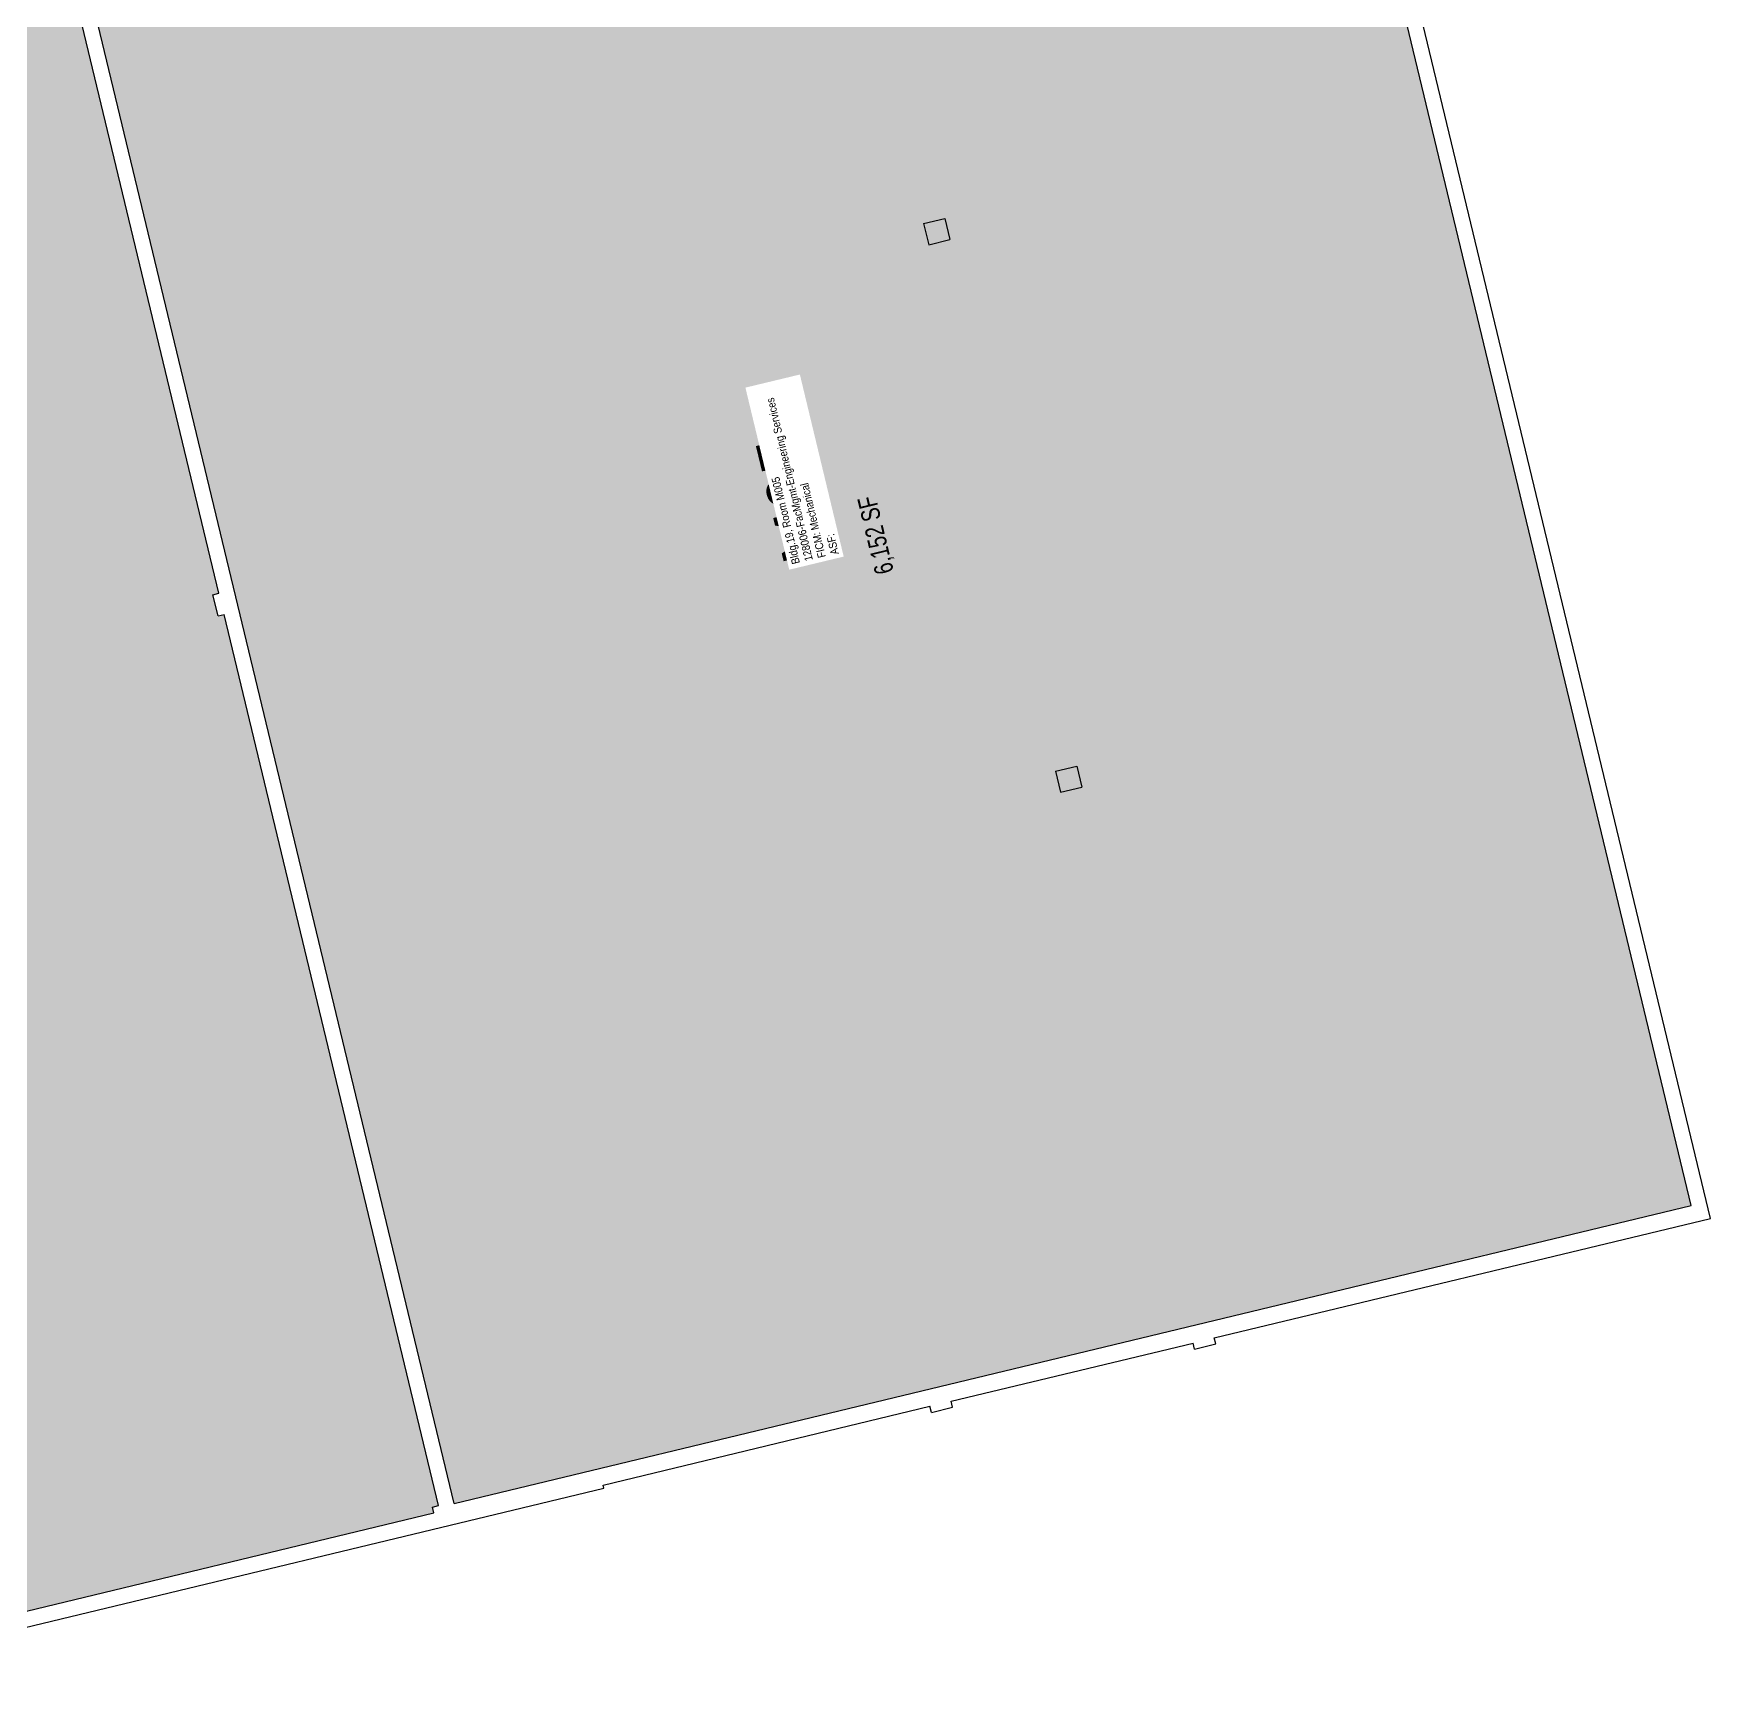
# Model space of a CAD drawing. Header units: inches. Extents: x 69214422 to 69219374, y 27667901 to 27671446.
# Drawn here: x 69218296 to 69219374, y 27669202 to 27670269 of the extents above; entities that cross this region are included whole.
import ezdxf
from ezdxf.enums import TextEntityAlignment as Align

# ---------------------------------------------------------------- set-up
doc = ezdxf.new("R2010")
doc.units = ezdxf.units.IN
doc.header["$LTSCALE"] = 100
doc.header["$MEASUREMENT"] = 0
for name, color, linetype in [('A-COLS', 5, 'CONTINUOUS'), ('A-IDEN-RNUM', 7, 'CONTINUOUS'), ('A-IDEN-SNUM', 4, 'CONTINUOUS'), ('A-IDEN-VNUM', 4, 'CONTINUOUS'), ('A-WALL', 5, 'CONTINUOUS'), ('AREA-TEXT', 3, 'CONTINUOUS'), ('Rooms-Category-Color', 7, 'CONTINUOUS'), ('Rooms-College-Color', 7, 'CONTINUOUS'), ('Rooms-Department-Color', 7, 'CONTINUOUS'), ('Rooms-Division-Color', 7, 'CONTINUOUS'), ('Rooms-Information', 7, 'CONTINUOUS')]:
    doc.layers.add(name, color=color, linetype=linetype)
doc.styles.add('CP_AREA', font='arial.ttf', dxfattribs={"height": 15})
doc.styles.add('CP_ROOMSNUMBER', font='arial.ttf', dxfattribs={"height": 1})
doc.styles.add('CP_ROOMVNUMBER', font='arial.ttf', dxfattribs={"width": 0.85, "height": 0.075})

msp = doc.modelspace()

# ---------------------------------------------------------------- hatches: boundary and pattern name
at = {"layer": 'Rooms-Category-Color', "true_color": 0xadadad}
for points in [[(69218324, 27670330.6), (69218312.8, 27670377.3), (69218396.4, 27670397.4), (69218397.8, 27670391.6), (69218407.5, 27670393.9), (69218406.1, 27670399.7), (69218616.1, 27670450.3), (69218629.7, 27670453.6), (69218785.3, 27670491), (69218798.9, 27670494.3), (69219108.1, 27670568.7), (69219145.4, 27670413.6), (69219205.2, 27670165.2), (69219290, 27669813), (69219361.5, 27669515.8), (69218883.2, 27669400.6), (69218869.6, 27669397.4), (69218659.6, 27669346.8), (69218566.3, 27669324.3), (69218448.8, 27669812.4), (69218428.4, 27669897), (69218424.4, 27669913.5), (69218354.1, 27670205.6), (69218352.5, 27670212.3), (69218335.3, 27670283.9), (69218333.9, 27670289.8), (69218332.5, 27670295.6)], [(69217874.3, 27670271.7), (69217892.8, 27670276.2), (69217894.7, 27670276.6), (69217955, 27670291.1), (69218063.9, 27670317.4), (69218069.7, 27670318.8), (69218179.6, 27670345.2), (69218185.4, 27670346.6), (69218299.2, 27670374), (69218303.1, 27670374.9), (69218415.2, 27669909.2), (69218411.3, 27669908.3), (69218414.6, 27669894.7), (69218418.5, 27669895.6), (69218556.3, 27669323), (69218552.4, 27669322), (69218553.3, 27669318.2), (69218121.7, 27669214.2), (69218121, 27669217.2), (69218075.8, 27669404.8), (69218064.6, 27669451.5), (69218057.1, 27669482.6), (69217980.6, 27669800.5), (69217979.2, 27669806.3), (69217883.9, 27670202), (69217878.3, 27670225.4), (69217875.9, 27670235.1), (69217868.9, 27670264.3), (69217867.5, 27670270.1), (69217869.5, 27670270.6)]]:
    msp.add_hatch(color=253, dxfattribs=at).paths.add_polyline_path(points)
at = {"layer": 'Rooms-College-Color', "true_color": 0xadadad}
for points in [[(69218324, 27670330.6), (69218312.8, 27670377.3), (69218396.4, 27670397.4), (69218397.8, 27670391.6), (69218407.5, 27670393.9), (69218406.1, 27670399.7), (69218616.1, 27670450.3), (69218629.7, 27670453.6), (69218785.3, 27670491), (69218798.9, 27670494.3), (69219108.1, 27670568.7), (69219145.4, 27670413.6), (69219205.2, 27670165.2), (69219290, 27669813), (69219361.5, 27669515.8), (69218883.2, 27669400.6), (69218869.6, 27669397.4), (69218659.6, 27669346.8), (69218566.3, 27669324.3), (69218448.8, 27669812.4), (69218428.4, 27669897), (69218424.4, 27669913.5), (69218354.1, 27670205.6), (69218352.5, 27670212.3), (69218335.3, 27670283.9), (69218333.9, 27670289.8), (69218332.5, 27670295.6)], [(69217874.3, 27670271.7), (69217892.8, 27670276.2), (69217894.7, 27670276.6), (69217955, 27670291.1), (69218063.9, 27670317.4), (69218069.7, 27670318.8), (69218179.6, 27670345.2), (69218185.4, 27670346.6), (69218299.2, 27670374), (69218303.1, 27670374.9), (69218415.2, 27669909.2), (69218411.3, 27669908.3), (69218414.6, 27669894.7), (69218418.5, 27669895.6), (69218556.3, 27669323), (69218552.4, 27669322), (69218553.3, 27669318.2), (69218121.7, 27669214.2), (69218121, 27669217.2), (69218075.8, 27669404.8), (69218064.6, 27669451.5), (69218057.1, 27669482.6), (69217980.6, 27669800.5), (69217979.2, 27669806.3), (69217883.9, 27670202), (69217878.3, 27670225.4), (69217875.9, 27670235.1), (69217868.9, 27670264.3), (69217867.5, 27670270.1), (69217869.5, 27670270.6)]]:
    msp.add_hatch(color=253, dxfattribs=at).paths.add_polyline_path(points)
at = {"layer": 'Rooms-Department-Color', "true_color": 0xacacac}
for points in [[(69218324, 27670330.6), (69218312.8, 27670377.3), (69218396.4, 27670397.4), (69218397.8, 27670391.6), (69218407.5, 27670393.9), (69218406.1, 27670399.7), (69218616.1, 27670450.3), (69218629.7, 27670453.6), (69218785.3, 27670491), (69218798.9, 27670494.3), (69219108.1, 27670568.7), (69219145.4, 27670413.6), (69219205.2, 27670165.2), (69219290, 27669813), (69219361.5, 27669515.8), (69218883.2, 27669400.6), (69218869.6, 27669397.4), (69218659.6, 27669346.8), (69218566.3, 27669324.3), (69218448.8, 27669812.4), (69218428.4, 27669897), (69218424.4, 27669913.5), (69218354.1, 27670205.6), (69218352.5, 27670212.3), (69218335.3, 27670283.9), (69218333.9, 27670289.8), (69218332.5, 27670295.6)], [(69217874.3, 27670271.7), (69217892.8, 27670276.2), (69217894.7, 27670276.6), (69217955, 27670291.1), (69218063.9, 27670317.4), (69218069.7, 27670318.8), (69218179.6, 27670345.2), (69218185.4, 27670346.6), (69218299.2, 27670374), (69218303.1, 27670374.9), (69218415.2, 27669909.2), (69218411.3, 27669908.3), (69218414.6, 27669894.7), (69218418.5, 27669895.6), (69218556.3, 27669323), (69218552.4, 27669322), (69218553.3, 27669318.2), (69218121.7, 27669214.2), (69218121, 27669217.2), (69218075.8, 27669404.8), (69218064.6, 27669451.5), (69218057.1, 27669482.6), (69217980.6, 27669800.5), (69217979.2, 27669806.3), (69217883.9, 27670202), (69217878.3, 27670225.4), (69217875.9, 27670235.1), (69217868.9, 27670264.3), (69217867.5, 27670270.1), (69217869.5, 27670270.6)]]:
    msp.add_hatch(color=253, dxfattribs=at).paths.add_polyline_path(points)
at = {"layer": 'Rooms-Division-Color', "true_color": 0xadadad}
for points in [[(69218324, 27670330.6), (69218312.8, 27670377.3), (69218396.4, 27670397.4), (69218397.8, 27670391.6), (69218407.5, 27670393.9), (69218406.1, 27670399.7), (69218616.1, 27670450.3), (69218629.7, 27670453.6), (69218785.3, 27670491), (69218798.9, 27670494.3), (69219108.1, 27670568.7), (69219145.4, 27670413.6), (69219205.2, 27670165.2), (69219290, 27669813), (69219361.5, 27669515.8), (69218883.2, 27669400.6), (69218869.6, 27669397.4), (69218659.6, 27669346.8), (69218566.3, 27669324.3), (69218448.8, 27669812.4), (69218428.4, 27669897), (69218424.4, 27669913.5), (69218354.1, 27670205.6), (69218352.5, 27670212.3), (69218335.3, 27670283.9), (69218333.9, 27670289.8), (69218332.5, 27670295.6)], [(69217874.3, 27670271.7), (69217892.8, 27670276.2), (69217894.7, 27670276.6), (69217955, 27670291.1), (69218063.9, 27670317.4), (69218069.7, 27670318.8), (69218179.6, 27670345.2), (69218185.4, 27670346.6), (69218299.2, 27670374), (69218303.1, 27670374.9), (69218415.2, 27669909.2), (69218411.3, 27669908.3), (69218414.6, 27669894.7), (69218418.5, 27669895.6), (69218556.3, 27669323), (69218552.4, 27669322), (69218553.3, 27669318.2), (69218121.7, 27669214.2), (69218121, 27669217.2), (69218075.8, 27669404.8), (69218064.6, 27669451.5), (69218057.1, 27669482.6), (69217980.6, 27669800.5), (69217979.2, 27669806.3), (69217883.9, 27670202), (69217878.3, 27670225.4), (69217875.9, 27670235.1), (69217868.9, 27670264.3), (69217867.5, 27670270.1), (69217869.5, 27670270.6)]]:
    msp.add_hatch(color=253, dxfattribs=at).paths.add_polyline_path(points)

# ---------------------------------------------------------------- linework, layer by layer
at = {"layer": 'A-COLS'}
for p, q in [((69218868.1, 27670146.8), (69218881.8, 27670150.1)), ((69218868.1, 27670146.8), (69218871.4, 27670133.2)), ((69218881.8, 27670150.1), (69218885, 27670136.5)), ((69218871.4, 27670133.2), (69218885, 27670136.5)), ((69218952.9, 27669794.9), (69218966.5, 27669798.2)), ((69218966.5, 27669798.2), (69218969.8, 27669784.6)), ((69218952.9, 27669794.9), (69218956.1, 27669781.3)), ((69218956.1, 27669781.3), (69218969.8, 27669784.6))]:
    msp.add_line(p, q, dxfattribs=at)
at = {"layer": 'A-WALL'}
for p, q in [((69219373.8, 27669507.4), (69219115.5, 27670580.8)), ((69219361.5, 27669515.8), (69219108.1, 27670568.7)), ((69218415.2, 27669909.2), (69218303.1, 27670374.9)), ((69218566.3, 27669324.3), (69218312.8, 27670377.3)), ((69218411.3, 27669908.3), (69218415.2, 27669909.2)), ((69218414.6, 27669894.7), (69218411.3, 27669908.3)), ((69218414.6, 27669894.7), (69218418.5, 27669895.6)), ((69218556.3, 27669323), (69218418.5, 27669895.6)), ((69218566.3, 27669324.3), (69219361.5, 27669515.8)), ((69219054.9, 27669430.7), (69219373.8, 27669507.4)), ((69219055.9, 27669426.8), (69219054.9, 27669430.7)), ((69218885.8, 27669390), (69219041.3, 27669427.4)), ((69219042.3, 27669423.5), (69219041.3, 27669427.4)), ((69219042.3, 27669423.5), (69219055.9, 27669426.8)), ((69218886.7, 27669386.1), (69218885.8, 27669390)), ((69218662.2, 27669336.1), (69218872.2, 27669386.7)), ((69218873.1, 27669382.8), (69218872.2, 27669386.7)), ((69218873.1, 27669382.8), (69218886.7, 27669386.1)), ((69218114.3, 27669202.2), (69218662.6, 27669334.2)), ((69218662.6, 27669334.2), (69218662.2, 27669336.1)), ((69218552.4, 27669322), (69218556.3, 27669323)), ((69218121.7, 27669214.2), (69218553.3, 27669318.2)), ((69218553.3, 27669318.2), (69218552.4, 27669322))]:
    msp.add_line(p, q, dxfattribs=at)

# ---------------------------------------------------------------- texts
at = {"layer": 'A-IDEN-RNUM', "style": 'CP_ROOMSNUMBER', "width": 0.85}
msp.add_text('M005-00', height=1, rotation=103.5348, dxfattribs=at).set_placement((69218782.3, 27669974.7), align=Align.MIDDLE)
at = {"layer": 'A-IDEN-SNUM', "style": 'CP_ROOMSNUMBER', "width": 0.85}
msp.add_text('0190M00500', height=1, rotation=103.5348, dxfattribs=at).set_placement((69218784.3, 27669975.2), align=Align.MIDDLE)
at = {"layer": 'A-IDEN-VNUM', "style": 'CP_ROOMVNUMBER', "width": 0.85}
msp.add_text('M05', height=36, rotation=103.5348, dxfattribs=at).set_placement((69218786.7, 27669971), align=Align.MIDDLE)
at = {"layer": 'AREA-TEXT', "style": 'CP_AREA', "width": 0.75}
msp.add_text('6,152 SF', height=12, rotation=103.5348, dxfattribs=at).set_placement((69218837.2, 27669946.5), align=Align.MIDDLE_CENTER)

# ---------------------------------------------------------------- next in the draw order: texts
at = {"layer": 'Rooms-Information', "insert": (69218813.7, 27669934.7), "char_height": 5.143, "width": 115.2, "attachment_point": 7, "rotation": 103.5348, "style": 'CP_ROOMVNUMBER', "bg_fill": 3, "box_fill_scale": 1.5, "bg_fill_color": 256, "bg_fill_true_color": 13158600, "bg_fill_transparency": 0}
msp.add_mtext('Bldg.19, Room M005^M^J128006-FacMgmt-Engineering Services^M^JFICM: Mechanical^M^JASF: ', dxfattribs=at)

doc.saveas('drawing.dxf')
